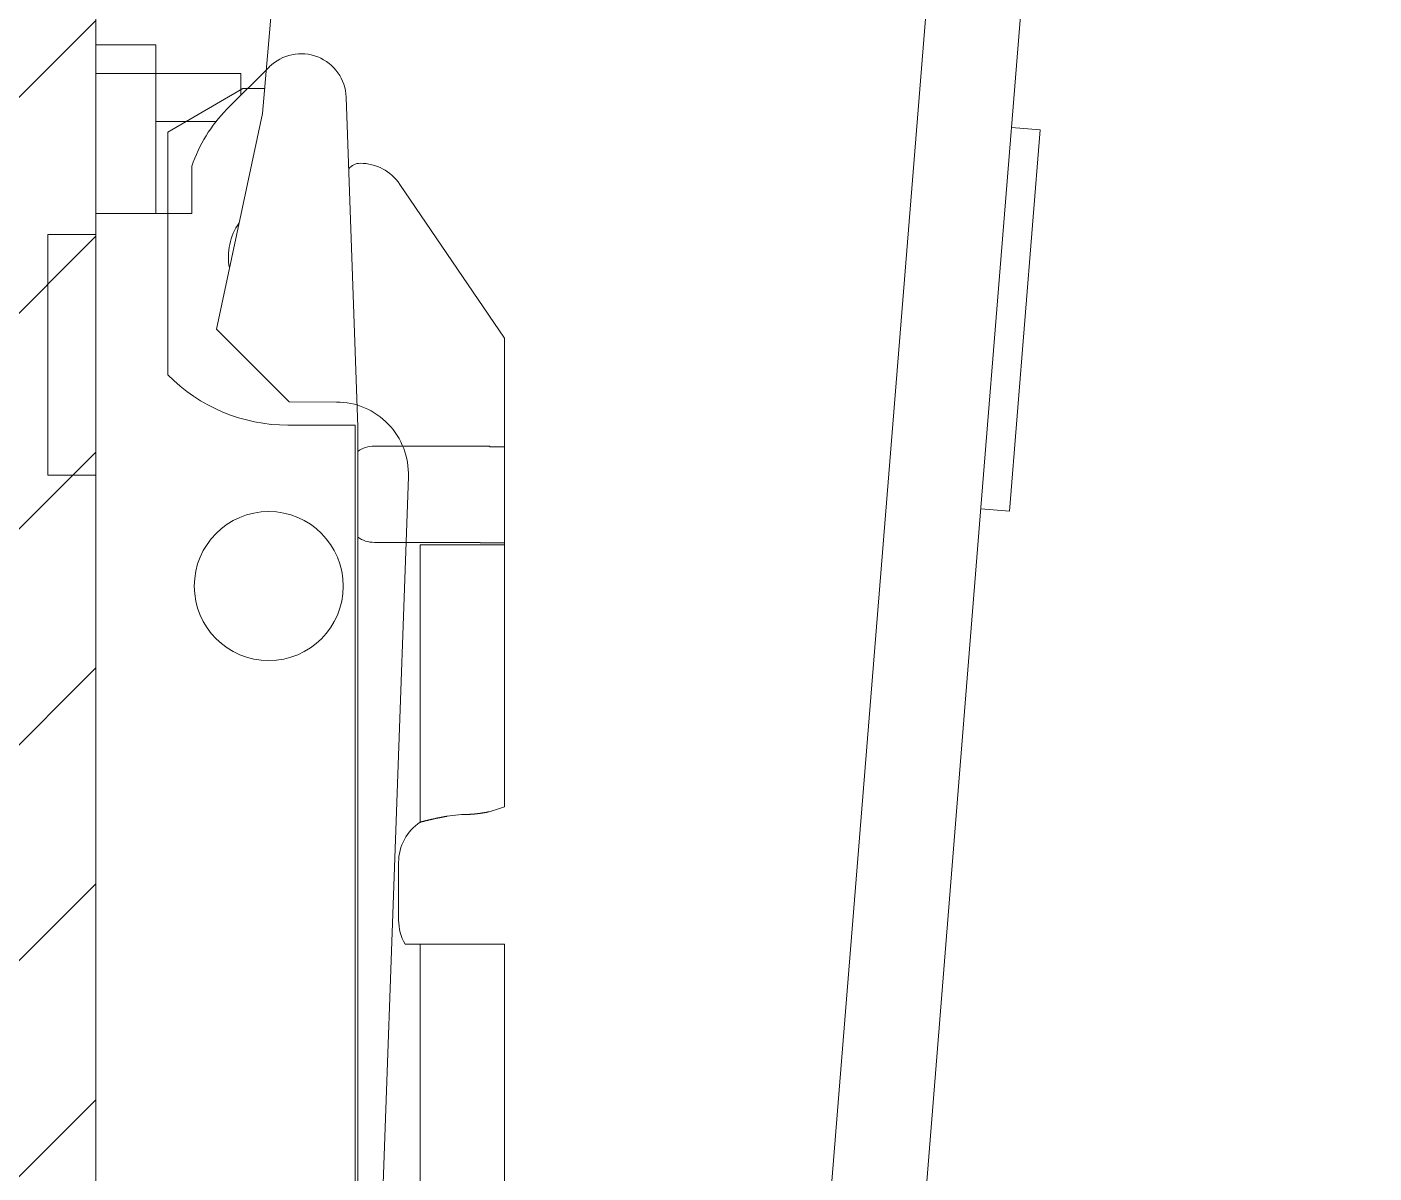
# Model space of a CAD drawing. Header units: millimetres. Extents: x 126 to 12547, y 1644 to 26714.
# Drawn here: x 10181.44 to 10209.47, y 2188.81 to 2212.65 of the extents above; entities that cross this region are included whole.
import ezdxf

# ---------------------------------------------------------------- set-up
doc = ezdxf.new("R2010")
doc.units = ezdxf.units.MM
for name, color, linetype, lineweight in [('F_ARREDI', 7, 'Continuous', 5), ('F_FERRAMENTA', 253, 'Continuous', 5), ('F_Guide', 1, 'Continuous', 9), ('F_MULTI laminato OPACO', 1, 'Continuous', 5)]:
    doc.layers.add(name, color=color, linetype=linetype, lineweight=lineweight)

# ---------------------------------------------------------------- blocks, each defined once
blk = doc.blocks.new('CERNIERA_batttuta_pianta')
at = {"layer": 'F_FERRAMENTA'}
for p, q in [((813217.441, 528416.163), (813212.389, 528478.95)), ((813204.71, 528435.425), (813204.71, 528472.425)), ((813205.815, 528436.496), (813204.96, 528460.393)), ((813216.884, 528447.61), (813216.043, 528458.069)), ((813217.726, 528437.139), (813216.884, 528447.61)), ((813217.724, 528437.166), (813218.323, 528437.214)), ((813218.642, 528433.247), (813218.323, 528437.214)), ((813218.569, 528426.657), (813217.726, 528437.139)), ((813203.31, 528435.425), (813204.71, 528435.425)), ((813201.82, 528433.425), (813203.334, 528434.942)), ((813203.334, 528434.942), (813204.317, 528434.943)), ((813200.81, 528429.327), (813200.81, 528434.374)), ((813202.777, 528428.941), (813201.82, 528433.425)), ((813218.961, 528429.28), (813218.642, 528433.247)), ((813202.372, 528428.425), (813200.81, 528429.327)), ((813218.362, 528429.231), (813218.961, 528429.28)), ((813203.982, 528415.296), (813202.777, 528428.941)), ((813202.372, 528428.425), (813202.822, 528428.425))]:
    blk.add_line(p, q, dxfattribs=at)
for centre, radius, start, end in [((813204.316, 528436.443), 1.5, 270.049, 2.049), ((813203.31, 528431.925), 3.5, 90, 135.5847), ((813203.311, 528431.923), 1.24, 169.443, 214.655)]:
    blk.add_arc(centre, radius, start, end, dxfattribs=at)
blk = doc.blocks.new('BASE_cerniera battuta_pianta')
at = {"layer": 'F_FERRAMENTA'}
for p, q in [((813175.5, 528472.689), (813175.5, 528429.024)), ((813182.25, 528462.974), (813182.25, 528447.729)), ((813180.95, 528462.445), (813180.95, 528436.974)), ((813184, 528455.341), (813184, 528447.729)), ((813181.934, 528447.729), (813184, 528447.729)), ((813181.8, 528447.229), (813181.8, 528446.029)), ((813182.25, 528445.195), (813182.25, 528445.194)), ((813182.25, 528445.195), (813182.25, 528445.194)), ((813182.25, 528445.195), (813182.25, 528445.194)), ((813182.25, 528445.195), (813182.25, 528445.194)), ((813182.25, 528445.195), (813182.25, 528445.195)), ((813182.25, 528445.195), (813182.25, 528445.195)), ((813182.25, 528445.194), (813182.258, 528445.192)), ((813182.25, 528445.194), (813182.25, 528439.424)), ((813182.258, 528445.192), (813182.266, 528445.19)), ((813182.266, 528445.19), (813182.274, 528445.188)), ((813182.274, 528445.188), (813182.282, 528445.185)), ((813182.282, 528445.185), (813182.291, 528445.183)), ((813182.291, 528445.183), (813182.299, 528445.181)), ((813182.299, 528445.181), (813182.307, 528445.179)), ((813182.307, 528445.179), (813182.315, 528445.177)), ((813182.315, 528445.177), (813182.323, 528445.175)), ((813182.323, 528445.175), (813182.332, 528445.172)), ((813182.332, 528445.172), (813182.34, 528445.17)), ((813182.34, 528445.17), (813182.348, 528445.168)), ((813182.348, 528445.168), (813182.356, 528445.166)), ((813182.356, 528445.166), (813182.365, 528445.164)), ((813182.365, 528445.164), (813182.373, 528445.162)), ((813182.373, 528445.162), (813182.381, 528445.16)), ((813182.381, 528445.16), (813182.39, 528445.158)), ((813182.39, 528445.158), (813182.398, 528445.156)), ((813182.398, 528445.156), (813182.406, 528445.154)), ((813182.406, 528445.154), (813182.415, 528445.152)), ((813182.415, 528445.152), (813182.423, 528445.15)), ((813182.423, 528445.15), (813182.431, 528445.148)), ((813182.431, 528445.148), (813182.44, 528445.146)), ((813182.44, 528445.146), (813182.448, 528445.144)), ((813182.448, 528445.144), (813182.457, 528445.142)), ((813182.457, 528445.142), (813182.465, 528445.14)), ((813182.465, 528445.14), (813182.473, 528445.138)), ((813182.473, 528445.138), (813182.482, 528445.136)), ((813182.482, 528445.136), (813182.49, 528445.134)), ((813182.49, 528445.134), (813182.499, 528445.132)), ((813182.499, 528445.132), (813182.507, 528445.13)), ((813182.507, 528445.13), (813182.516, 528445.128)), ((813182.516, 528445.128), (813182.524, 528445.126)), ((813182.524, 528445.126), (813182.533, 528445.124)), ((813182.533, 528445.124), (813182.541, 528445.122)), ((813182.541, 528445.122), (813182.549, 528445.121)), ((813182.549, 528445.121), (813182.558, 528445.119)), ((813182.558, 528445.119), (813182.566, 528445.117)), ((813182.566, 528445.117), (813182.575, 528445.115)), ((813182.575, 528445.115), (813182.583, 528445.113)), ((813182.583, 528445.113), (813182.592, 528445.112)), ((813182.592, 528445.112), (813182.6, 528445.11)), ((813182.6, 528445.11), (813182.609, 528445.108)), ((813182.609, 528445.108), (813182.617, 528445.106)), ((813182.617, 528445.106), (813182.626, 528445.105)), ((813182.626, 528445.105), (813182.634, 528445.103)), ((813182.634, 528445.103), (813182.642, 528445.101)), ((813182.642, 528445.101), (813182.651, 528445.1)), ((813182.651, 528445.1), (813182.659, 528445.098)), ((813182.659, 528445.098), (813182.668, 528445.096)), ((813182.668, 528445.096), (813182.676, 528445.095)), ((813182.676, 528445.095), (813182.685, 528445.093)), ((813182.685, 528445.093), (813182.693, 528445.091)), ((813182.693, 528445.091), (813182.702, 528445.09)), ((813182.702, 528445.09), (813182.71, 528445.088)), ((813182.71, 528445.088), (813182.718, 528445.087)), ((813182.718, 528445.087), (813182.727, 528445.085)), ((813182.727, 528445.085), (813182.735, 528445.084)), ((813182.735, 528445.084), (813182.744, 528445.082)), ((813182.744, 528445.082), (813182.752, 528445.081)), ((813182.752, 528445.081), (813182.76, 528445.079)), ((813182.76, 528445.079), (813182.769, 528445.078)), ((813182.769, 528445.078), (813182.777, 528445.076)), ((813182.777, 528445.076), (813182.785, 528445.075)), ((813182.785, 528445.075), (813182.794, 528445.073)), ((813182.794, 528445.073), (813182.802, 528445.072)), ((813182.802, 528445.072), (813183.111, 528445.036)), ((813183.111, 528445.036), (813183.116, 528445.035)), ((813183.122, 528445.035), (813183.116, 528445.035)), ((813183.122, 528445.035), (813183.127, 528445.035)), ((813183.127, 528445.035), (813183.132, 528445.035)), ((813183.132, 528445.035), (813183.137, 528445.035)), ((813183.137, 528445.035), (813183.142, 528445.035)), ((813183.142, 528445.035), (813183.148, 528445.035)), ((813183.148, 528445.035), (813183.153, 528445.035)), ((813183.153, 528445.035), (813183.158, 528445.035)), ((813183.158, 528445.035), (813183.163, 528445.035)), ((813183.163, 528445.035), (813183.168, 528445.035)), ((813183.168, 528445.035), (813183.173, 528445.035)), ((813183.173, 528445.035), (813183.178, 528445.035)), ((813183.178, 528445.035), (813183.184, 528445.035)), ((813183.184, 528445.035), (813183.189, 528445.035)), ((813183.189, 528445.035), (813183.194, 528445.034)), ((813183.194, 528445.034), (813183.199, 528445.034)), ((813183.199, 528445.034), (813183.204, 528445.034)), ((813183.204, 528445.034), (813183.209, 528445.034)), ((813183.209, 528445.034), (813183.214, 528445.034)), ((813183.214, 528445.034), (813183.219, 528445.034)), ((813183.219, 528445.034), (813183.224, 528445.034)), ((813183.224, 528445.034), (813183.229, 528445.033)), ((813183.229, 528445.033), (813183.234, 528445.033)), ((813183.234, 528445.033), (813183.24, 528445.033)), ((813183.24, 528445.033), (813183.245, 528445.033)), ((813183.245, 528445.033), (813183.25, 528445.033)), ((813183.25, 528445.033), (813183.255, 528445.032)), ((813183.255, 528445.032), (813183.26, 528445.032)), ((813183.26, 528445.032), (813183.265, 528445.032)), ((813183.265, 528445.032), (813183.269, 528445.032)), ((813183.269, 528445.032), (813183.274, 528445.031)), ((813183.274, 528445.031), (813183.279, 528445.031)), ((813183.279, 528445.031), (813183.284, 528445.031)), ((813183.284, 528445.031), (813183.289, 528445.03)), ((813183.289, 528445.03), (813183.294, 528445.03)), ((813183.294, 528445.03), (813183.299, 528445.03)), ((813183.299, 528445.03), (813183.304, 528445.029)), ((813183.304, 528445.029), (813183.309, 528445.029)), ((813183.309, 528445.029), (813183.314, 528445.029)), ((813183.314, 528445.029), (813183.319, 528445.028)), ((813183.319, 528445.028), (813183.323, 528445.028)), ((813183.323, 528445.028), (813183.328, 528445.028)), ((813183.328, 528445.028), (813183.333, 528445.027)), ((813183.333, 528445.027), (813183.338, 528445.027)), ((813183.338, 528445.027), (813183.343, 528445.027)), ((813183.343, 528445.027), (813183.347, 528445.026)), ((813183.347, 528445.026), (813183.352, 528445.026)), ((813183.352, 528445.026), (813183.357, 528445.025)), ((813183.357, 528445.025), (813183.361, 528445.025)), ((813183.361, 528445.025), (813183.366, 528445.025)), ((813183.366, 528445.025), (813183.371, 528445.024)), ((813183.371, 528445.024), (813183.376, 528445.024)), ((813183.376, 528445.024), (813183.38, 528445.023)), ((813183.38, 528445.023), (813183.385, 528445.023)), ((813183.385, 528445.023), (813183.389, 528445.022)), ((813183.389, 528445.022), (813183.394, 528445.022)), ((813183.394, 528445.022), (813183.399, 528445.021)), ((813183.399, 528445.021), (813183.403, 528445.021)), ((813183.403, 528445.021), (813183.408, 528445.02)), ((813183.408, 528445.02), (813183.412, 528445.02)), ((813183.412, 528445.02), (813183.417, 528445.02)), ((813183.417, 528445.02), (813183.421, 528445.019)), ((813183.421, 528445.019), (813183.426, 528445.019)), ((813183.426, 528445.019), (813183.431, 528445.018)), ((813183.431, 528445.018), (813183.435, 528445.017)), ((813183.435, 528445.017), (813183.439, 528445.017)), ((813183.439, 528445.017), (813183.444, 528445.016)), ((813183.444, 528445.016), (813183.448, 528445.016)), ((813183.448, 528445.016), (813183.453, 528445.015)), ((813183.453, 528445.015), (813183.457, 528445.015)), ((813183.457, 528445.015), (813183.461, 528445.014)), ((813183.461, 528445.014), (813183.466, 528445.014)), ((813183.466, 528445.014), (813183.47, 528445.013)), ((813183.47, 528445.013), (813183.474, 528445.013)), ((813183.474, 528445.013), (813183.479, 528445.012)), ((813183.479, 528445.012), (813183.483, 528445.011)), ((813183.483, 528445.011), (813183.487, 528445.011)), ((813183.487, 528445.011), (813183.492, 528445.01)), ((813183.492, 528445.01), (813183.496, 528445.01)), ((813183.496, 528445.01), (813183.5, 528445.009)), ((813183.5, 528445.009), (813183.504, 528445.009)), ((813183.504, 528445.009), (813183.508, 528445.008)), ((813183.508, 528445.008), (813183.513, 528445.007)), ((813183.513, 528445.007), (813183.517, 528445.007)), ((813183.517, 528445.007), (813183.521, 528445.006)), ((813183.521, 528445.006), (813183.525, 528445.006)), ((813183.525, 528445.006), (813183.529, 528445.005)), ((813183.529, 528445.005), (813183.533, 528445.004)), ((813183.533, 528445.004), (813183.537, 528445.004)), ((813183.537, 528445.004), (813183.541, 528445.003)), ((813183.541, 528445.003), (813183.545, 528445.002)), ((813183.545, 528445.002), (813183.549, 528445.002)), ((813183.549, 528445.002), (813183.553, 528445.001)), ((813183.553, 528445.001), (813183.557, 528445.001)), ((813183.557, 528445.001), (813183.561, 528445)), ((813183.561, 528445), (813183.565, 528444.999)), ((813183.565, 528444.999), (813183.569, 528444.999)), ((813183.569, 528444.999), (813183.573, 528444.998)), ((813183.573, 528444.998), (813183.577, 528444.997)), ((813183.577, 528444.997), (813183.581, 528444.997)), ((813183.581, 528444.997), (813183.585, 528444.996)), ((813183.585, 528444.996), (813183.588, 528444.995)), ((813183.588, 528444.995), (813183.592, 528444.995)), ((813183.592, 528444.995), (813183.596, 528444.994)), ((813183.596, 528444.994), (813183.6, 528444.993)), ((813183.6, 528444.993), (813183.603, 528444.993)), ((813183.603, 528444.993), (813183.607, 528444.992)), ((813183.607, 528444.992), (813183.611, 528444.991)), ((813183.611, 528444.991), (813183.615, 528444.991)), ((813183.615, 528444.991), (813183.618, 528444.99)), ((813183.618, 528444.99), (813183.622, 528444.989)), ((813183.622, 528444.989), (813183.626, 528444.989)), ((813183.626, 528444.989), (813183.629, 528444.988)), ((813183.629, 528444.988), (813183.633, 528444.987)), ((813183.633, 528444.987), (813183.636, 528444.987)), ((813183.636, 528444.987), (813183.64, 528444.986)), ((813183.64, 528444.986), (813183.643, 528444.985)), ((813183.643, 528444.985), (813183.647, 528444.985)), ((813183.647, 528444.985), (813183.65, 528444.984)), ((813183.65, 528444.984), (813183.654, 528444.983)), ((813183.654, 528444.983), (813183.657, 528444.982)), ((813183.657, 528444.982), (813183.661, 528444.982)), ((813183.661, 528444.982), (813183.664, 528444.981)), ((813183.664, 528444.981), (813183.667, 528444.98)), ((813183.667, 528444.98), (813183.671, 528444.98)), ((813183.671, 528444.98), (813183.674, 528444.979)), ((813183.674, 528444.979), (813183.677, 528444.978)), ((813183.677, 528444.978), (813183.681, 528444.978)), ((813183.681, 528444.978), (813183.684, 528444.977)), ((813183.684, 528444.977), (813183.898, 528444.911)), ((813183.898, 528444.911), (813184, 528444.873)), ((813184, 528444.873), (813184, 528435.128)), ((813182.25, 528439.424), (813184, 528439.424)), ((813181.297, 528439.374), (813183.5, 528439.374)), ((813183.5, 528439.384), (813184, 528439.384)), ((813183.5, 528439.384), (813183.5, 528439.374)), ((813181.297, 528437.374), (813183.697, 528437.374)), ((813183.697, 528437.384), (813184, 528437.384)), ((813183.697, 528437.384), (813183.697, 528437.374)), ((813180.95, 528436.974), (813180.71, 528430.115)), ((813184, 528435.128), (813181.827, 528431.928)), ((813175.5, 528432.534), (813177.5, 528432.534)), ((813176.749, 528432.534), (813176.749, 528429.619)), ((813177.5, 528432.534), (813177.5, 528431.552)), ((813176.749, 528430.619), (813178.003, 528430.619)), ((813178.228, 528430.367), (813179.111, 528429.485)), ((813178.52, 528430.076), (813178.52, 528429.619)), ((813175.5, 528429.619), (813178.52, 528429.619)), ((813176.75, 528429.619), (813176.75, 528429.024)), ((813175.5, 528429.024), (813176.75, 528429.024))]:
    blk.add_line(p, q, dxfattribs=at)
blk.add_circle((813179.1, 528440.284), 1.55, dxfattribs=at)
for centre, radius, start, end in [((813182.8, 528447.229), 1, 150.0001, 180), ((813182.8, 528446.029), 1, 180, 236.6367), ((813181.297, 528438.774), 0.6, 90, 125.3504), ((813181.297, 528437.974), 0.6, 234.6495, 270), ((813181, 528432.489), 1, 270, 325.83), ((813181, 528431.789), 0.3, 217.6691, 270), ((813180.35, 528432.488), 3, 198.1949, 225), ((813179.773, 528430.148), 0.937, 225, 358)]:
    blk.add_arc(centre, radius, start, end, dxfattribs=at)
at = {"layer": 'F_Guide'}
for p, q in [((813174.5, 528432.974), (813174.5, 528437.974)), ((813174.5, 528437.974), (813175.5, 528437.974)), ((813175.5, 528437.974), (813175.5, 528432.974)), ((813175.5, 528432.974), (813174.5, 528432.974))]:
    blk.add_line(p, q, dxfattribs=at)
blk = doc.blocks.new('ARMADIO_camera master_sol.C_pianta')
at = {"layer": 'F_MULTI laminato OPACO', "transparency": 33554508}
h = blk.add_hatch(dxfattribs=at)
h.set_pattern_fill('ANSI31', color=256)
h.set_pattern_definition([(45, (1998, 0), (-2.24506403, 2.24506403), [])])
h.paths.add_polyline_path([(719854.422, 531638.095), (719836.422, 531638.095), (719836.422, 531056.095), (719854.422, 531056.095)])
at = {"layer": 'F_MULTI laminato OPACO'}
for points in [[(719836.422, 531636.095), (719406.422, 531636.095), (719406.422, 531056.095), (719836.422, 531056.095)], [(719836.422, 531636.095), (719854.422, 531636.095), (719854.422, 531056.095), (719836.422, 531056.095)], [(719836.422, 531615.095), (719424.422, 531615.095), (719424.422, 531067.095), (719836.422, 531067.095)]]:
    blk.add_lwpolyline(points, close=True, dxfattribs=at)
at = {"color": 2, "xscale": -1}
for name, p in [('CERNIERA_batttuta_pianta', (1533035.733, 2642.133)), ('BASE_cerniera battuta_pianta', (1533011.922, 2640.621))]:
    blk.add_blockref(name, p, dxfattribs=at)

msp = doc.modelspace()

# ---------------------------------------------------------------- block references
at = {"layer": 'F_ARREDI', "color": 2, "lineweight": 5, "rotation": 180}
msp.add_blockref('ARMADIO_camera master_sol.C_pianta', (730019.295, 533281.926), dxfattribs=at)

doc.saveas('drawing.dxf')
